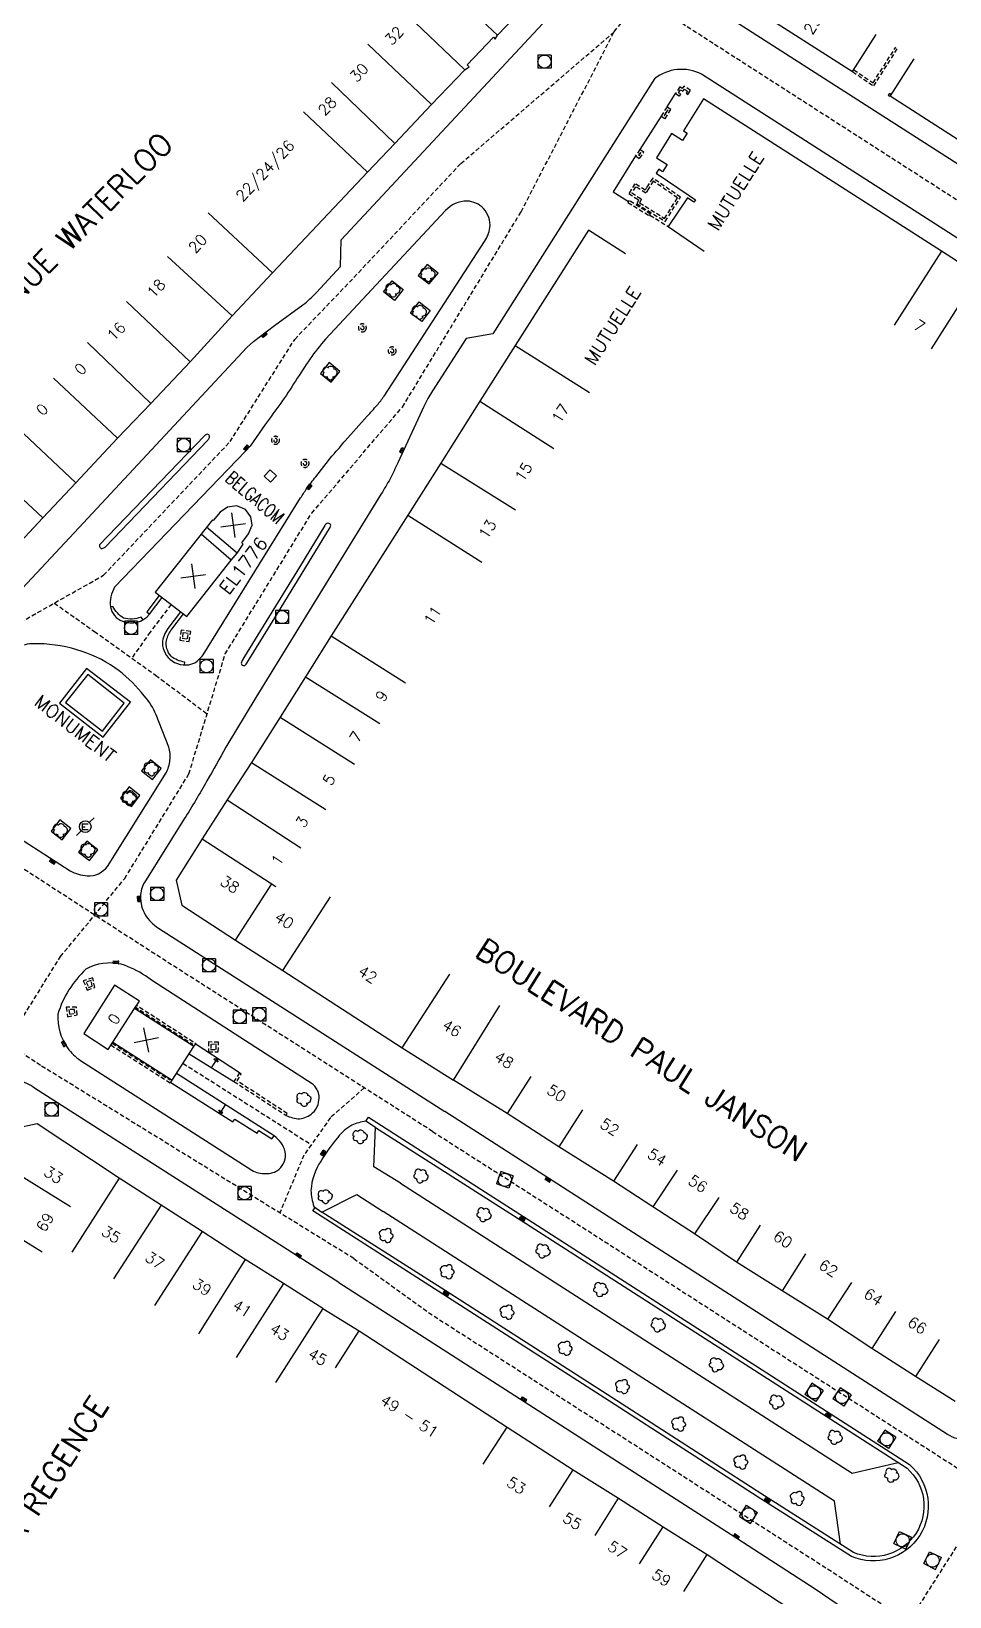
# Model space of a CAD drawing. Header units: millimetres. Extents: x 155000 to 156001, y 122000 to 123001.
# Drawn here: x 155572.1 to 155676.6, y 122523.8 to 122702 of the extents above; entities that cross this region are included whole.
import ezdxf
from ezdxf.enums import TextEntityAlignment as Align

# ---------------------------------------------------------------- set-up
doc = ezdxf.new("R2010")
doc.units = ezdxf.units.MM
doc.linetypes.add('DASHED', pattern=[0.75, 0.5, -0.25])
doc.layers.get('0').update_dxf_attribs({"linetype": 'CONTINUOUS'})
for name, color, linetype in [('W0001', 6, 'DASHED'), ('W0008', 7, 'CONTINUOUS'), ('W0100', 7, 'CONTINUOUS'), ('W0112', 1, 'DASHED'), ('W0300', 7, 'CONTINUOUS'), ('W0334', 7, 'CONTINUOUS'), ('W0400', 7, 'CONTINUOUS'), ('W0420', 7, 'CONTINUOUS'), ('W0471', 7, 'CONTINUOUS'), ('W0984', 7, 'CONTINUOUS'), ('W0989', 7, 'CONTINUOUS'), ('W0991', 7, 'CONTINUOUS'), ('W1102', 7, 'CONTINUOUS')]:
    doc.layers.add(name, color=color, linetype=linetype)
doc.styles.get("Standard").update_dxf_attribs({"font": 'romans.shx', "width": 0.85})

# ---------------------------------------------------------------- blocks, each defined once
blk = doc.blocks.new('T400')
for p, q in [((-0.15, 0.3), (0.15, 0.3)), ((-0.15, -0.25), (-0.15, 0.3)), ((-0.15, 0.15), (0.15, 0.15)), ((-0.15, 0), (0.15, 0)), ((0.15, 0.3), (0.15, -0.25)), ((-0.15, -0.15), (0.15, -0.15)), ((-0.15, -0.25), (-0.15, -0.3)), ((-0.15, -0.3), (0.15, -0.3)), ((0.15, -0.3), (0.15, -0.25))]:
    blk.add_line(p, q)
blk = doc.blocks.new('T420')
for p, q in [((0.7499999999708962, 0.75), (-0.7500000000291038, 0.75)), ((-0.7500000000291038, 0.75), (-0.7500000000291038, -0.75)), ((0.75, 0.75), (0.75, -0.75)), ((0.7499999999708962, -0.75), (-0.7500000000291038, -0.75))]:
    blk.add_line(p, q)
blk.add_ellipse((0, 0), major_axis=(-0.5303300858918937, 0.5303300858918937), ratio=0.9999999999925214, start_param=3.926990816990981, end_param=10.21017612417057)
blk = doc.blocks.new('T300')
for p, q in [((-0.7999991999999999, 0.5142852), (-0.8571420000000001, 0.3428568)), ((-0.8571420000000001, 0.3428568), (-0.8571420000000001, 0.1714284)), ((-0.8571420000000001, 0.1714284), (-0.7428564, 0.05714279999999999)), ((-0.6857135999999999, 0.6285708), (-0.7999991999999999, 0.5142852)), ((-0.7999991999999999, -0.05714279999999999), (-0.7428564, 0.05714279999999999)), ((-0.7428564, 0.05714279999999999), (-0.6857135999999999, 0.1142856)), ((-0.5714279999999999, 0.6857135999999999), (-0.6857135999999999, 0.6285708)), ((-0.4571423999999999, 0.6857135999999999), (-0.5714279999999999, 0.6857135999999999)), ((-0.285714, 0.6285708), (-0.4571423999999999, 0.6857135999999999)), ((-0.285714, 0.6285708), (-0.1714284, 0.7428564)), ((-0.2285712, 0.5714279999999999), (-0.285714, 0.6285708)), ((-0.1714284, 0.7428564), (-0.05714279999999999, 0.7999991999999999)), ((-0.05714279999999999, 0.7999991999999999), (0.05714279999999999, 0.7999991999999999)), ((0.05714279999999999, 0.7999991999999999), (0.2285712, 0.7428564)), ((0.2285712, 0.7428564), (0.3428568, 0.6285708)), ((0.3428568, 0.6285708), (0.3999996, 0.5142852)), ((0.4571423999999999, 0.4571423999999999), (0.3428568, 0.4571423999999999)), ((0.3999996, 0.5142852), (0.3999996, 0.4571423999999999)), ((0.5714279999999999, 0.3999996), (0.4571423999999999, 0.4571423999999999)), ((0.5714279999999999, 0.3999996), (0.6857135999999999, 0.285714)), ((0.6857135999999999, 0.285714), (0.7428564, 0.1714284)), ((0.7428564, 0.05714279999999999), (0.6857135999999999, -0.1714284)), ((0.7428564, 0.1714284), (0.7428564, 0.05714279999999999)), ((-0.7999991999999999, -0.1714284), (-0.7999991999999999, -0.05714279999999999)), ((-0.7999991999999999, -0.2285712), (-0.7999991999999999, -0.1714284)), ((-0.7428564, -0.3428568), (-0.7999991999999999, -0.2285712)), ((-0.6857135999999999, -0.3999996), (-0.7428564, -0.3428568)), ((-0.5142852, -0.4571423999999999), (-0.6857135999999999, -0.3999996)), ((-0.3999996, -0.4571423999999999), (-0.5142852, -0.4571423999999999)), ((-0.3999996, -0.4571423999999999), (-0.3428568, -0.4571423999999999)), ((-0.3428568, -0.4571423999999999), (-0.3428568, -0.3999996)), ((-0.3428568, -0.5142852), (-0.3428568, -0.4571423999999999)), ((-0.285714, -0.6285708), (-0.3428568, -0.5142852)), ((-0.1714284, -0.7428564), (-0.285714, -0.6285708)), ((-0.05714279999999999, -0.7999991999999999), (-0.1714284, -0.7428564)), ((0.05714279999999999, -0.7999991999999999), (-0.05714279999999999, -0.7999991999999999)), ((0.1714284, -0.7428564), (0.05714279999999999, -0.7999991999999999)), ((0.2285712, -0.6857135999999999), (0.1714284, -0.7428564)), ((0.285714, -0.4571423999999999), (0.2285712, -0.4571423999999999)), ((0.285714, -0.6285708), (0.2285712, -0.6857135999999999)), ((0.4571423999999999, -0.3999996), (0.285714, -0.4571423999999999)), ((0.3428568, -0.5142852), (0.285714, -0.6285708)), ((0.3428568, -0.5142852), (0.3428568, -0.4571423999999999)), ((0.5714279999999999, -0.3428568), (0.4571423999999999, -0.3999996)), ((0.6285708, -0.285714), (0.5714279999999999, -0.3428568)), ((0.6857135999999999, -0.1714284), (0.6285708, -0.285714))]:
    blk.add_line(p, q)
blk = doc.blocks.new('t991o')
at = {"color": 0, "linetype": 'Continuous'}
for p, q in [((-1, 1), (1, -1)), ((-1, -1), (1, 1))]:
    blk.add_line(p, q, dxfattribs=at)
blk = doc.blocks.new('t112o')
at = {"color": 0, "linetype": 'Continuous'}
for p, q in [((-0.5, 0.5), (0.5, 0.5)), ((-0.5, -0.5), (-0.5, 0.5)), ((0.5, 0.5), (0.5, -0.5)), ((0.5, -0.5), (-0.5, -0.5))]:
    blk.add_line(p, q, dxfattribs=at)
blk = doc.blocks.new('T471')
for p, q in [((-0.333334, 0.333334), (-0.333334, -0.333334)), ((-0.333334, 0.333334), (0.333334, 0.333334)), ((-0.333334, 0), (0, 0)), ((0.500001, 0.500001), (1.000002, 1.000002)), ((-0.500001, -0.500001), (-1.000002, -1.000002)), ((-0.333334, -0.333334), (0.333334, -0.333334))]:
    blk.add_line(p, q)
blk.add_ellipse((0, 0), major_axis=(0.4714054636000732, 0.4714054636000732), ratio=1, start_param=5.497787143782138, end_param=11.78097245096172)

msp = doc.modelspace()

# ---------------------------------------------------------------- linework, layer by layer
at = {"layer": 'W0001'}
for points in [[(155491.6796002437, 122551.0253907836), (155514.0571937392, 122574.7116543076), (155535.310800203, 122597.4790511719), (155539.5463099737, 122602.4083703012), (155546.4946075126, 122607.9215524816), (155551.603644835, 122614.4556916913), (155557.8366765592, 122621.7045034882), (155567.7482139764, 122632.5266693322), (155570.2005486484, 122634.3643982071), (155580.316446674, 122640.0817700156), (155594.7239469581, 122655.2940617522), (155602.080965714, 122666.9329994417), (155608.8249026444, 122673.9776216104), (155620.984414125, 122686.9438052158), (155638.4573309066, 122701.9519073243), (155674.6293354907, 122747.588795867), (155723.3695801424, 122810.4798902051), (155769.4531295136, 122868.6745830969), (155794.6890898178, 122901.1396325348)], [(155518.6765, 122784.6301), (155597.5485585754, 122734.1554835997), (155649.867615965, 122700.5497302502), (155720.4433376985, 122655.2156067441)], [(155418.89176896, 122358.4310941476), (155440.3878438595, 122392.3281442635), (155449.3361470161, 122405.4839979186), (155488.8365122281, 122460.4064924655), (155497.1456514, 122473.9455216641), (155529.3595353938, 122524.0143971065), (155567.2654692478, 122583.6000718418), (155575.413899868, 122596.6738123249), (155582.7234710564, 122605.5650342221), (155590.0330422449, 122617.4729152156), (155594.1645329154, 122631.1272832882), (155604.0165655703, 122647.1632355593), (155614.3453069864, 122659.2298852772), (155627.8521289205, 122681.4579244652), (155638.4573309066, 122701.9519073243)], [(155617.7727732541, 122576.7706280832), (155584.3027940713, 122598.162795768), (155558.5525909272, 122614.8639553954), (155546.2421950029, 122623.101689596), (155499.2593823071, 122652.7801036186), (155427.2243312761, 122698.9070812328)], [(155608.801688077, 122562.3122549544), (155573.150846941, 122584.2947272322), (155561.2388543408, 122592.1833293456), (155533.9520737381, 122609.7596902335), (155474.6691166816, 122648.6491168701), (155418.3733502232, 122685.1492503507)], [(155574.7102811756, 122636.9132394024), (155579.2757913672, 122633.6932043578), (155586.2476137019, 122628.7174687981), (155592.1018954804, 122624.3103707054)], [(155588.006, 122636.76535), (155585.6295203284, 122633.621082007), (155583.5194551999, 122630.6645343742)], [(155589.3682508057, 122584.5305512491), (155600.1280760172, 122577.7171270619), (155603.9685267472, 122575.2752278927)], [(155609.9973866394, 122581.7402270592), (155606.1582432273, 122578.3555574178), (155603.1231908145, 122574.0860724676), (155600.3790756295, 122567.5056764484)]]:
    msp.add_lwpolyline(points, dxfattribs=at)
at = {"layer": 'W0001', "flags": 128}
for points in [[(155839.1361947965, 122783.9493134695), (155818.4393131634, 122751.4945365483), (155809.50025, 122737.39945), (155780.0077, 122691.08945), (155749.92615, 122643.94635), (155743.20895, 122633.35905), (155715.075, 122588.93835), (155684.6728, 122540.9615), (155669.0202, 122516.35735), (155651.468, 122488.6531), (155633.0658, 122459.6882), (155610.63365, 122424.32045), (155599.8229, 122407.2815), (155592.5296, 122395.9619), (155558.4496, 122342.52045), (155525.9451095733, 122291.257476564), (155518.1943879708, 122279.3365888055), (155496.4728, 122245.47745), (155488.9653, 122233.575), (155469.9836928456, 122204.013854874)], [(155617.7727732541, 122576.7706280832), (155632.8670178617, 122567.1343480942), (155651.7704560427, 122554.9973358956), (155674.2444892989, 122540.5721266669), (155689.4717, 122530.7813), (155715.2282283751, 122514.2651926634), (155741.3274140595, 122497.4900191169), (155771.0854950411, 122478.5600955766), (155804.69805, 122456.48195), (155845.23795, 122430.23495), (155872.7858533316, 122412.0140660714)], [(155608.801688077, 122562.3122549544), (155617.5294115459, 122556.0276413823), (155639.4344616947, 122541.964686922), (155663.3921028918, 122526.5698832534), (155682.1442077968, 122514.3634000524), (155700.69945, 122502.33965), (155732.8063816848, 122481.4097949486), (155761.1837929671, 122462.9449288631), (155785.30555, 122447.71485), (155807.3385, 122433.5172), (155829.6383, 122419.08985), (155863.146258667, 122397.4946338065)]]:
    msp.add_lwpolyline(points, dxfattribs=at)
at = {"layer": 'W0008', "flags": 128}
for points in [[(155785.1561170129, 122756.405475019), (155771.698, 122765.0013), (155738.6078, 122786.1045), (155725.0224, 122794.7284, 0.124), (155722.2078, 122795.8589, 0.1638), (155718.9501, 122794.6919, 0.0746), (155718.0617, 122793.895), (155683.8789, 122750.0332), (155651.1622, 122708.3016, 0.1111), (155650.3155, 122706.5067, 0.1952), (155651.1324, 122704.1039, 0.0826), (155652.2503, 122703.1126), (155691.4952, 122677.9904), (155722.4136276898, 122658.2368552266)], [(155544.7139, 122712.5207), (155520.835, 122682.5588), (155501.8352, 122658.6907, 0.2385), (155501.3706, 122655.9467, 0.114), (155502.6755, 122654.1489), (155516.6283, 122645.1502), (155552.263, 122622.0915, 0.1691), (155553.8272, 122621.8133, 0.18), (155555.1459, 122622.3399), (155564.7568, 122632.6368), (155565.5193, 122633.3146), (155567.8556, 122635.2167), (155577.5048, 122645.4928), (155596.6421, 122666.0095), (155597.406, 122666.6731), (155599.7693, 122668.5137), (155603.0119, 122670.8499, 0.0318), (155603.8007, 122671.5385, 0.0181), (155604.542, 122672.2541), (155607.303, 122675.2379), (155607.353, 122678.2711), (155631.3627, 122703.9951, 0.1665)], [(155718.4730477072, 122652.1943582616), (155648.4020617736, 122697.1089921999, 0.2985148128697213), (155643.0463093242, 122696.5791317983), (155624.6273, 122667.5606)], [(155589.0884551599, 122635.9384078162), (155587.651, 122634.0349, 0.1591), (155587.021, 122632.348, 0.2422), (155588.1158, 122630.3442, 0.2693), (155590.6922, 122630.1095, 0.0912), (155591.6509, 122631.014), (155602.7523, 122648.8926, -0.0094), (155603.4265, 122649.915, -0.015), (155604.4727, 122651.303), (155606.3224, 122653.6464, -0.0053), (155607.29, 122654.7335, -0.0108), (155607.8186, 122655.3899), (155610.3314, 122658.1826, 0.0076), (155611.4579, 122659.443, 0.0315), (155612.2458, 122660.4851), (155623.6764, 122678.0746, 0.116), (155624.3098, 122679.648, 0.2133), (155623.5725, 122681.8237, 0.197), (155621.693, 122682.6733, 0.2085), (155619.2491, 122681.5872), (155605.6021, 122666.9524, 0.0355), (155603.8188, 122664.6797, 0.0075), (155602.1594, 122662.193, -0.014), (155600.4881, 122659.6546, 0.0027), (155598.7267, 122657.2598), (155596.9998, 122654.7822), (155596.4633, 122654.2271), (155581.5689, 122638.7218, 0.1554098310833116), (155581.0899, 122636.4896, 0.2468201084288909), (155582.4746, 122634.8441, 0.3263178074061531), (155585.5561, 122635.6421), (155586.9993, 122637.5431)], [(155624.6273, 122667.5606), (155621.6045, 122667.0273), (155617.7497, 122661.076), (155617.2218, 122660.1855), (155616.7869, 122659.2867), (155613.8035, 122652.8874, -0.0119), (155612.9407, 122651.0703, -0.0171), (155611.9233, 122649.3402), (155597.6381, 122626.1779), (155594.2212, 122620.5088, -0.0037), (155592.0897, 122616.6749, -0.0111), (155589.508, 122612.3448), (155584.9691, 122605.1287, 0.1342), (155584.5212, 122603.5307, 0.1392), (155585.0717, 122601.4464, 0.1166), (155586.5642, 122599.9277), (155619.1763349255, 122579.0326976048)], [(155601.0986, 122578.6067, 0.1049999998897013), (155602.6291, 122578.2192, 0.1729), (155604.1222, 122578.891, 0.132), (155604.7503, 122579.8357, 0.0727), (155604.8519, 122580.8463), (155604.7367, 122581.3298, 0.0343), (155604.4597, 122581.8069, 0.0948), (155604.0763, 122582.1897), (155585.8984, 122593.9216), (155585.079, 122594.475, 0.078), (155582.3196, 122595.8138, 0.1859), (155578.2882, 122595.2363, 0.1269), (155575.1148, 122590.1413, 0.1713), (155576.2242, 122586.2856, 0.0946), (155577.7088, 122584.864), (155597.2127, 122572.3585, 0.1481), (155598.7626, 122571.9809, 0.1693), (155600.3082, 122572.4673, 0.2526), (155600.9963, 122574.4743, 0.1900098564493959), (155599.7217, 122576.2707), (155588.6193348737, 122583.3694784985)], [(155607.1037070125, 122559.5756803583), (155572.4732, 122581.7163, 0.1306), (155570.558, 122582.518, 0.245), (155567.9902, 122580.8808), (155566.6624, 122578.7598), (155568.2001, 122577.8212), (155544.9409, 122541.2865), (155527.8376, 122514.3629), (155500.5772, 122471.8528), (155499.0687, 122472.7977, 0.0994), (155498.3763, 122470.3027, 0.1631), (155499.0386, 122468.2704, 0.0739), (155500.2548, 122467.2193), (155500.8694, 122463.8693), (155502.6895, 122462.7101), (155504.0986, 122464.9492), (155554.2197160598, 122433.4541308704)], [(155614.1362708129, 122570.9098087797), (155611.0876349004, 122572.7592868617), (155611.2943, 122577.2177), (155610.188, 122577.9459, 0.0706), (155608.5787, 122577.4964, 0.0988), (155606.9836, 122576.0906, 0.0434), (155605.0757, 122573.4362, 0.1344), (155603.9293, 122570.0637, 0.0606), (155604.259, 122568.2341), (155605.1608, 122567.6037), (155609.133, 122569.6), (155612.131414431, 122567.6786543467)]]:
    msp.add_lwpolyline(points, format="xyb", dxfattribs=at)
for points in [[(155592.1859, 122655.4721, 0.0973), (155592.377, 122655.7665, 0.7006), (155591.967, 122656.0859, 0.0611), (155591.8213, 122655.972), (155579.8712, 122643.5317, 0.2067), (155579.8579, 122643.4134, 0.1811), (155579.889, 122643.2845), (155580.0875, 122643.0965), (155580.5045, 122643.2994)], [(155602.6069, 122640.9954), (155596.3649, 122630.8275), (155596.0976, 122630.3698, 0.1897), (155596.0026, 122629.9949, 0.1905), (155596.1152, 122629.8332, 0.2854), (155596.4808, 122629.8804, 0.0962), (155596.628, 122630.0601), (155600.112, 122635.749), (155606.025, 122645.4017, 0.0861), (155606.1661, 122645.6677, 0.1789), (155606.1616, 122645.8653, 0.2013), (155605.974, 122645.9893, 0.1579), (155605.7488, 122645.9889, 0.1584), (155605.5196, 122645.7617)], [(155576.5163, 122606.4387, 0.0994), (155578.4664, 122605.8669, 0.2504), (155580.7484, 122606.9367), (155587.4263, 122617.593, 0.1114), (155587.8666, 122619.0224, 0.1222), (155587.7416, 122620.5337), (155586.3031, 122624.2014, 0.0763), (155584.9513, 122626.356, 0.0604), (155582.0912, 122629.2034, 0.0806), (155577.8663, 122631.4154, 0.0766), (155572.9127, 122632.2871, 0.0863), (155570.8871, 122632.0583, 0.1187), (155569.584, 122631.2618), (155559.7876, 122621.1671, 0.2654), (155559.13, 122618.3164, 0.097), (155560.0197, 122617.0545)]]:
    msp.add_lwpolyline(points, format="xyb", close=True, dxfattribs=at)
at = {"layer": 'W0008'}
for points in [[(155718.4730477072, 122652.1943582616), (155738.7807925967, 122639.280873661, -0.3463284087685152), (155739.564, 122635.964), (155712.0826, 122592.5879), (155680.8625, 122543.3116, -0.4316130132976432), (155676.4029, 122542.2875), (155644.3833, 122562.8373), (155619.1763349255, 122579.0326976048)], [(155610.188, 122577.9459), (155610.4750850612, 122578.3936386708), (155628.6375, 122566.7481), (155672.0860785978, 122538.8567533339, -0.855178121017898), (155665.4638057835, 122528.4113665069), (155654.8563, 122535.1594), (155637.9057, 122546.0933), (155618.9535, 122558.2494), (155604.1454, 122567.7469), (155604.4114689976, 122568.1275171035)], [(155607.1037070125, 122559.5756803583), (155627.6649, 122546.3965), (155651.7682, 122530.8898), (155661.3204, 122524.7284), (155664.5581, 122522.5173, -0.3740574267917721), (155665.1945, 122518.6995), (155647.4122, 122490.6259), (155629.0092, 122461.6461), (155607.389, 122427.5502), (155596.0412, 122409.6585, -0.3383909270638361), (155593.1039376319, 122409.0416230332), (155578.1104, 122418.4833), (155554.2197160598, 122433.4541308704)]]:
    msp.add_lwpolyline(points, format="xyb", dxfattribs=at)
at = {"layer": 'W0008', "flags": 128}
msp.add_lwpolyline([(155590.0611771461, 122585.6048212141), (155595.166, 122582.4628)], dxfattribs=at)
at = {"layer": 'W0100', "flags": 128}
for points in [[(155569.2951, 122642.2047), (155573.4054, 122646.6326), (155577.152, 122650.6081), (155581.9107, 122655.7039), (155585.7, 122659.6374), (155590.1827, 122664.3824), (155594.9636, 122669.6058), (155599.5369, 122674.5195), (155610.3533, 122685.9715), (155613.4854, 122689.2438), (155617.6644, 122693.6542), (155621.4415, 122697.6168), (155621.9296, 122697.9698), (155621.7215, 122698.1775), (155624.6955908479, 122701.3162626762), (155624.9121, 122701.1086), (155625.1683, 122701.5733), (155628.1542, 122704.6864)], [(155654.4006, 122704.5379), (155665.5872, 122697.4075), (155668.2747032846, 122701.6238166503)], [(155672.5490598237, 122698.8565091191), (155669.8481, 122694.6488), (155678.144, 122689.3236), (155682.8137, 122686.3763), (155693.4121, 122679.7875), (155698.6294, 122676.4214), (155703.4533, 122673.2518), (155707.0154, 122671.0342), (155709.6579249247, 122675.2788509895)], [(155639.7310231472, 122676.6737249373), (155635.5096, 122679.3532), (155627.192, 122666.2491), (155623.1449, 122659.8911), (155618.726, 122652.8473), (155614.9649, 122646.9419), (155606.232, 122633.1836), (155603.3101, 122628.518), (155600.4205, 122623.9174), (155597.1769, 122618.778), (155594.4018, 122614.5161), (155591.5425, 122610.0848), (155588.5681, 122605.3872), (155589.2098, 122602.5207), (155595.3384, 122598.5623), (155600.7435, 122595.0883), (155614.2939, 122586.2828), (155620.1747, 122582.6339)], [(155595.79, 122583.4356), (155590.7588, 122586.7362)], [(155587.9642179284, 122582.3538258715), (155595.032, 122577.8554), (155595.2595, 122578.1893), (155597.7946, 122576.5726), (155597.9805, 122576.8928), (155599.4871, 122575.9282), (155599.7217, 122576.2707)], [(155605.2699, 122556.6202), (155600.821, 122559.4673), (155596.4333, 122562.2116), (155591.5324, 122565.3737), (155586.8677, 122568.3926), (155582.1, 122571.448), (155572.7466, 122577.6496), (155570.2849, 122577.1305), (155568.0468, 122573.5213), (155564.8341, 122568.3507), (155561.973, 122564.0032), (155559.107, 122559.514), (155555.9008, 122554.6086), (155549.9777, 122545.4011), (155554.1827627001, 122542.6960218703)]]:
    msp.add_lwpolyline(points, dxfattribs=at)
at = {"layer": 'W0100'}
for points in [[(155717.1547, 122650.1728), (155710.9872, 122654.1949), (155705.9543, 122657.467), (155695.9259, 122663.9804), (155690.8341, 122667.1665), (155684.0979, 122671.6099), (155679.8762, 122674.2879), (155675.7013, 122676.9649), (155648.6274, 122694.3233), (155646.3306023397, 122690.663803388), (155646.745630818, 122690.4033204476), (155646.2089008909, 122689.5735992609), (155644.9712, 122690.348), (155643.2494, 122687.5961), (155644.4871008909, 122686.8216992609), (155643.9587283616, 122686.0044264286), (155643.5298, 122686.2984), (155643.2305, 122685.8617), (155646.9813264167, 122683.2910053665), (155647.69895656, 122682.7991649684), (155647.5194709031, 122682.5372826216), (155646.8018407598, 122683.0291230199), (155644.5800788349, 122679.7874142571), (155648.7043900037, 122676.9607453019)], [(155592.6135885731, 122584.033810607), (155593.2744, 122585.0859), (155592.8844446224, 122584.9968224859), (155593.3634775141, 122584.6959446225), (155593.2744, 122585.0859)], [(155677.2533, 122546.0305), (155672.7586, 122548.8913), (155667.7704, 122552.0917), (155662.7175, 122555.397), (155657.5793, 122558.6285), (155652.3918, 122561.899), (155647.5772, 122565.1069), (155642.8668, 122568.2064), (155638.3597, 122571.1041), (155632.165, 122575.0186), (155626.2505, 122578.8107), (155620.1747, 122582.6339)], [(155594.1705174368, 122579.8200892493), (155593.5240825631, 122578.7989107507), (155593.9143499766, 122578.88661107), (155593.4363822439, 122579.1891781642), (155593.5240825631, 122578.7989107507)], [(155605.2699, 122556.6202), (155609.4124, 122554.0862), (155626.2486, 122543.1084), (155633.7706, 122538.2718), (155638.9423, 122535.0375), (155644.0236, 122531.765), (155649.0224, 122528.6373), (155658.546, 122522.3789), (155662.443, 122519.843), (155655.1271, 122508.425), (155648.6606, 122497.9233), (155644.4030170974, 122500.5449383861)]]:
    msp.add_lwpolyline(points, dxfattribs=at)
at = {"layer": 'W0100', "flags": 128}
for points in [[(155592.7164, 122646.3954), (155586.2032, 122638.1426), (155589.8088, 122635.3881), (155594.8545534672, 122641.8105678557), (155595.5196, 122642.5904), (155596.222, 122643.6401), (155596.0648682008, 122643.763831959), (155596.8014, 122644.8057), (155597.2365, 122645.7725), (155597.0780221071, 122646.7328245347), (155596.4732, 122647.587), (155595.4986192531, 122647.9685991019), (155594.4115, 122647.8388), (155593.5996, 122647.2663), (155592.8126, 122646.3248)], [(155578.5151, 122628.7936), (155576.0002, 122625.6014), (155580.2058, 122622.3433), (155582.6699, 122625.539)]]:
    msp.add_lwpolyline(points, close=True, dxfattribs=at)
at = {"layer": 'W0100'}
msp.add_lwpolyline([(155581.3775220955, 122586.9565067096), (155588.1423189866, 122582.6299426916), (155590.5941826247, 122586.4311598066), (155583.8485790441, 122590.7836950555), (155584.391, 122591.6238), (155581.5766, 122593.4124), (155578.0674, 122587.9326), (155580.8351, 122586.1164)], close=True, dxfattribs=at)
at = {"layer": 'W0112'}
msp.add_line((155642.5248560251, 122681.0744431234), (155644.5800788349, 122679.7874142571), dxfattribs=at)
for points in [[(155665.5872, 122697.4075), (155667.993, 122695.7755), (155670.7251624266, 122700.0618805959)], [(155665.7216300797, 122697.6184019872), (155667.9204563248, 122696.1268048336), (155670.514346594, 122700.1962557602)], [(155669.9596092172, 122694.8225154126), (155669.7922, 122694.9345), (155669.6531999164, 122694.7267044833), (155669.8206091336, 122694.6147198959), (155669.8481, 122694.6488)], [(155581.1605530924, 122586.6204637704), (155587.9255, 122582.2938), (155588.1423189866, 122582.6299426916)], [(155581.2961598062, 122586.8304922907), (155587.8504014352, 122582.6385895033), (155587.9317085013, 122582.764642929)]]:
    msp.add_lwpolyline(points, dxfattribs=at)
for points in [[(155646.6286222784, 122694.9472131663), (155646.838390901, 122694.8112090304), (155647.1376, 122695.2727), (155646.3786, 122695.7648), (155646.1938, 122695.5003), (155645.91, 122695.6682), (155645.4243, 122694.9207), (155645.8854933195, 122694.621032314), (155646.0217059041, 122694.8306656411), (155645.7701459116, 122694.9941207425), (155645.9890222287, 122695.3309748644), (155646.2659878921, 122695.1671181523), (155646.4452250179, 122695.4236561382), (155646.7918272415, 122695.1989355134)], [(155644.9112, 122693.0981), (155644.465, 122693.3985), (155643.7953, 122692.3527), (155644.2415, 122692.0523)], [(155644.5689097192, 122693.0271663849), (155644.5375815074, 122693.0482578122), (155644.1375902808, 122692.4236336151), (155644.1689184926, 122692.4025421878)], [(155641.3706, 122688.5511), (155640.8866, 122687.8087), (155641.3473352068, 122687.5083284481), (155641.8313352068, 122688.2507284481)], [(155641.4434925704, 122688.2051423824), (155641.2325576176, 122687.8815925705), (155641.2744426364, 122687.8542860657), (155641.4853775892, 122688.1778358777)], [(155644.269159948, 122680.3512616447), (155645.9991331233, 122683.1138106623), (155642.8339588927, 122685.2831183041), (155642.1294, 122684.2135), (155641.9653, 122683.9283), (155640.8091, 122684.6481), (155640.1051, 122683.5215), (155641.2387, 122682.8005), (155641.0094, 122682.3926)], [(155644.189963074, 122680.6958307308), (155645.6599413925, 122683.0432007465), (155642.9026644258, 122684.9329488483), (155642.342327466, 122684.0822794794), (155642.0529045081, 122683.579272608), (155640.888849601, 122684.3039627325), (155640.4485412744, 122683.5993443224), (155641.5726479408, 122682.8843823371), (155641.3441652603, 122682.4779362604)], [(155640.0155, 122682.5125), (155642.4648672501, 122680.9786486141), (155642.5975533562, 122681.1905315942), (155640.1481861061, 122682.7243829801)], [(155588.9965, 122632.7134), (155590.08, 122632.5486), (155590.235, 122633.6891), (155589.1409, 122633.8317)], [(155589.2757436449, 122632.9238023866), (155589.8664825231, 122632.8339511941), (155589.9534256915, 122633.4736846364), (155589.3567880674, 122633.551447661)], [(155579.0931, 122594.276), (155578.0077, 122593.9175), (155578.4684, 122592.8657), (155579.3147, 122593.1652)], [(155578.9032099813, 122593.9499968952), (155578.3468812937, 122593.7662454354), (155578.6041326796, 122593.1789282927), (155579.0271685286, 122593.3286378954)], [(155576.0771, 122590.9135), (155576.2298, 122589.8185), (155577.3172, 122590.0472), (155577.235, 122590.929)], [(155576.3638500022, 122590.6673161242), (155576.4404161971, 122590.1182658066), (155577.0475875823, 122590.2459649935), (155577.00750671, 122590.6759323078)], [(155593.4213, 122586.9269), (155592.28, 122586.9682), (155592.2525, 122585.8515), (155593.3654, 122585.8335)], [(155593.1586697734, 122586.6862401166), (155592.5236980627, 122586.7092177138), (155592.5086311146, 122586.0973900431), (155593.1280526587, 122586.0873715439)], [(155601.2349202094, 122578.8162633568), (155595.5107674751, 122582.5398041109), (155596.0002234474, 122583.3002999551), (155595.79, 122583.4356), (155595.1659, 122582.4659), (155601.0986, 122578.6067)]]:
    msp.add_lwpolyline(points, close=True, dxfattribs=at)
for points in [[(155610.1663364253, 122667.9984514602, 63.01205357838648), (155610.1499627599, 122667.9746920383)], [(155613.5444589228, 122665.3647388877), (155613.5649416755, 122665.3977093119, 46.51379410505272)], [(155600.229131733, 122655.1342482933), (155600.2363466226, 122655.1422055981, 169.1176001239257)], [(155603.6295396969, 122652.552992141), (155603.6353236613, 122652.5613820975, 180.4406189360856)]]:
    msp.add_lwpolyline(points, format="xyb", close=True, dxfattribs=at)
for points in [[(155609.9576785179, 122668.136242325, 43.14038860224968), (155609.9469159603, 122668.1206250433), (155609.9576785179, 122668.136242325)], [(155613.3354894193, 122665.5021177642), (155613.3491970531, 122665.5241824986, 31.00642284337808), (155613.3354894193, 122665.5021177642, 31.00642284337808)], [(155600.043926487, 122655.3021739223), (155600.0491684931, 122655.3079293074, 169.1176002596009), (155600.0459252718, 122655.3043523574, 169.1176002596009)], [(155603.4237111364, 122652.6948885952), (155603.427935015, 122652.7009885063, 180.4406189183812), (155603.4252965085, 122652.6971612085, 180.4406189183812)]]:
    msp.add_lwpolyline(points, format="xyb", dxfattribs=at)
at = {"layer": 'W0112', "flags": 128}
for points in [[(155590.3841160209, 122586.5667032441), (155590.4654225094, 122586.6927557745), (155583.9299414465, 122590.9097096494)], [(155590.5941826247, 122586.4311598066), (155590.811, 122586.7673), (155584.0655469076, 122591.1197362296)]]:
    msp.add_lwpolyline(points, dxfattribs=at)
at = {"layer": 'W0334', "flags": 128}
for points in [[(155644.465, 122693.3985), (155645.4243, 122694.9207)], [(155643.7953, 122692.3527), (155641.3706, 122688.5511)], [(155640.8866, 122687.8087), (155638.3245, 122683.744), (155640.0755899834, 122682.6084561264)], [(155586.6568508506, 122637.7960331962), (155585.2284, 122635.9209), (155585.5561, 122635.6421)]]:
    msp.add_lwpolyline(points, dxfattribs=at)
for points in [[(155617.4033, 122673.2429), (155618.3974, 122674.4673), (155617.1412, 122675.4482), (155616.146, 122674.1871)], [(155613.4344, 122671.3557), (155612.1808, 122672.3322), (155613.1649, 122673.5779), (155614.4105, 122672.6059)], [(155575.2993, 122625.5362), (155580.2697, 122621.6565), (155583.3876, 122625.6397), (155578.392, 122629.4628)], [(155585.8924, 122616.8349), (155586.8704, 122618.1049), (155585.6533, 122619.0591), (155584.644, 122617.8067)], [(155583.2242, 122615.9882), (155582.2635, 122614.7137), (155583.5082, 122613.747), (155584.4653, 122615.0038)], [(155575.3576, 122612.2306), (155574.3455, 122610.9624), (155575.6034, 122609.9812), (155576.5903, 122611.2485)], [(155578.4316, 122609.8099), (155577.4729, 122608.574), (155578.705, 122607.6313), (155579.6641, 122608.8478)]]:
    msp.add_lwpolyline(points, close=True, dxfattribs=at)
at = {"layer": 'W0334'}
for points in [[(155616.541375502, 122668.9524829991), (155615.2754, 122669.914), (155616.2433, 122671.1872), (155617.5092755019, 122670.2256829991)], [(155607.2265974674, 122663.2948074205), (155605.988, 122664.3009), (155605.0039, 122663.0629), (155606.2424974674, 122662.0568074205)]]:
    msp.add_lwpolyline(points, close=True, dxfattribs=at)
at = {"layer": 'W0334', "flags": 128}
for points in [[(155584.8084, 122635.01), (155584.5872, 122635.3005, -0.1537), (155582.5818, 122635.2125, -0.1368), (155581.3835, 122636.5404), (155581.0899, 122636.4896)], [(155589.5509514399, 122629.8699059948), (155589.5625, 122630.2059, -0.1362), (155588.0074, 122630.8615, -0.2294), (155587.488, 122632.674, -0.1238), (155588.0932, 122633.9361), (155589.4317173171, 122635.6761725122)]]:
    msp.add_lwpolyline(points, format="xyb", dxfattribs=at)
at = {"layer": 'W0334'}
msp.add_lwpolyline([(155611.2943, 122577.2177), (155628.367506433, 122566.3272633577), (155671.7836610006, 122538.456730934, -0.8495248785800237), (155665.6982255448, 122528.8548380185), (155655.1260049123, 122535.5804246333), (155638.1756472175, 122546.514166368), (155619.2234363532, 122558.6702733363), (155605.1608, 122567.6037)], format="xyb", dxfattribs=at)
for points in [[(155614.1362708129, 122570.9098087797), (155665.5367, 122537.8724), (155670.7758156326, 122539.1037064041)], [(155664.2006927822, 122529.8075031825), (155663.5173, 122534.7023), (155612.131414431, 122567.6786543467)]]:
    msp.add_lwpolyline(points, dxfattribs=at)
at = {"layer": 'W1102'}
for p, q in [((155625.1683, 122701.5733), (155617.8890877357, 122708.4299076751)), ((155621.4415, 122697.6168), (155614.2030362299, 122704.5164117463)), ((155617.6644, 122693.6542), (155610.4054700251, 122700.5322764477)), ((155613.4854, 122689.2438), (155606.2612688133, 122696.1584170247)), ((155610.3533, 122685.9715), (155603.0833656542, 122692.8379441021)), ((155599.5369, 122674.5195), (155592.2168279744, 122681.3324689226)), ((155675.7013, 122676.9649), (155670.3035212616, 122668.5468251196)), ((155594.9636, 122669.6058), (155587.5869841292, 122676.3575063247)), ((155679.8762, 122674.2879), (155674.5196037659, 122665.8435600741)), ((155590.1827, 122664.3824), (155582.9135711956, 122671.2496968791)), ((155585.7, 122659.6374), (155578.498156648, 122666.5752276379)), ((155627.192, 122666.2491), (155635.6348462945, 122660.8901498745)), ((155581.9107, 122655.7039), (155574.602022005, 122662.5290905442)), ((155623.1449, 122659.8911), (155631.5808537423, 122654.5213062928)), ((155577.152, 122650.6081), (155569.8745267212, 122657.4665533735)), ((155573.4054, 122646.6326), (155566.0763745649, 122653.4359364)), ((155618.726, 122652.8473), (155627.1970391541, 122647.5330271759)), ((155614.9649, 122646.9419), (155623.3994970386, 122641.5699755035)), ((155594.8545534672, 122641.8105678557), (155591.4137890517, 122644.744876811)), ((155595.5196, 122642.5904), (155592.0491923397, 122645.5499889303)), ((155606.232, 122633.1836), (155614.674830217, 122627.824624545)), ((155603.3101, 122628.518), (155611.7852626943, 122623.2103058392)), ((155600.4205, 122623.9174), (155608.888694247, 122618.5985950406)), ((155597.1769, 122618.778), (155605.6335246145, 122613.440819084)), ((155594.4018, 122614.5161), (155602.7818623946, 122609.0594935214)), ((155591.5425, 122610.0848), (155599.9451237287, 122604.6630000706)), ((155595.3384, 122598.5623), (155599.4747945397, 122604.9664803698)), ((155600.7435, 122595.0883), (155606.1502971477, 122603.5005853377)), ((155614.2939, 122586.2828), (155619.7428003383, 122594.6678751399)), ((155581.3775220955, 122586.9565067096), (155583.8485790441, 122590.7836950555)), ((155620.1747, 122582.6339), (155625.4470229297, 122591.1311119501)), ((155628.9492108034, 122583.0198519335), (155626.2505, 122578.8107)), ((155634.836026417, 122579.2455018637), (155632.165, 122575.0186)), ((155641.0636718878, 122575.3098741297), (155638.3597, 122571.1041)), ((155568.0468, 122573.5213), (155576.5454092888, 122568.2512297769)), ((155645.6152245048, 122572.3832603928), (155642.8668, 122568.2064)), ((155582.1, 122571.448), (155576.7043626576, 122563.028552413)), ((155564.8341, 122568.3507), (155573.3280260483, 122563.0730849813)), ((155586.8677, 122568.3926), (155581.4344708547, 122559.9973620013)), ((155650.3496039614, 122569.2678826093), (155647.5772, 122565.1069)), ((155591.5324, 122565.3737), (155586.1108540305, 122556.9709124089)), ((155655.0592229405, 122566.1299299813), (155652.3918, 122561.899)), ((155660.2412068908, 122562.8610266862), (155657.5793, 122558.6285)), ((155596.4333, 122562.2116), (155591.1305492431, 122553.7333434333)), ((155600.821, 122559.4673), (155595.4307262884, 122551.0444175175)), ((155665.454605746, 122559.5812863353), (155662.7175, 122555.397)), ((155605.2699, 122556.6202), (155599.8796262884, 122548.1973175175)), ((155670.4705314839, 122556.3001726497), (155667.7704, 122552.0917)), ((155606.7383839505, 122549.8606315701), (155609.4124, 122554.0862)), ((155675.4433534009, 122553.1094072116), (155672.7586, 122548.8913)), ((155623.5176678502, 122538.9200817704), (155626.2486, 122543.1084)), ((155631.0664051365, 122534.0661692339), (155633.7706, 122538.2718)), ((155636.2908997242, 122530.7978664452), (155638.9423, 122535.0375)), ((155641.3163300371, 122527.5613480939), (155644.0236, 122531.765)), ((155646.3696431631, 122524.3975708457), (155649.0224, 122528.6373))]:
    msp.add_line(p, q, dxfattribs=at)

# ---------------------------------------------------------------- block references
at = {"layer": 'W0112', "rotation": 135.8921917016658}
msp.add_blockref('t112o', (155599.2972999999, 122651.39), dxfattribs=at)
at = {"layer": 'W0300'}
for p in [(155617.2888, 122674.2842), (155613.3006, 122672.5299), (155616.3113, 122670.0105), (155606.142, 122663.1004), (155585.7863, 122618.0278), (155583.2765, 122614.6291), (155583.3302, 122614.7815), (155575.4384, 122611.0294), (155578.5757, 122608.7647), (155603.1654, 122580.4154), (155609.5669, 122576.1508), (155605.5969, 122569.3404)]:
    msp.add_blockref('T300', p, dxfattribs=at)
for p, rotation in [((155616.492, 122571.6652), 340.957935694605), ((155623.6704, 122567.2565), 340.957935694605), ((155612.4484, 122565.036), 147.176162620531), ((155630.3875, 122563.1257), 340.957935694605), ((155619.3965, 122560.9193), 147.176162620531), ((155636.9584, 122558.7332), 340.957935694605), ((155626.2092, 122556.3096), 147.176162620531), ((155643.5034, 122554.7033), 340.957935694605), ((155632.8311, 122552.2027), 147.176162620531), ((155650.1228, 122550.1648), 340.957935694605), ((155639.3591, 122547.8409), 147.537256752439), ((155656.9903, 122545.9337), 340.957935694605), ((155645.7513, 122543.5762), 147.537256752439), ((155663.6437, 122541.9089), 340.957935694605), ((155652.8209, 122539.2467), 147.537256752439), ((155670.0917, 122537.6005), 340.957935694605), ((155659.2426, 122535.114), 147.537256752439)]:
    msp.add_blockref('T300', p, dxfattribs=dict(at, rotation=rotation))
at = {"layer": 'W0400'}
for p, rotation in [((155598.6297, 122667.45), 128.0815483563877), ((155596.5787000001, 122654.5995000001), 135.5234450457916), ((155614.2944, 122654.3043999999), 334.9069260796284), ((155603.7411, 122650.1632), 323.8595791320351), ((155574.5113, 122607.4668), 55.85728226529112), ((155584.3637, 122603.2545), 3.144429144333242), ((155581.728, 122596.0285), 84.76507970832121), ((155575.7902, 122586.7429), 29.05480511317974), ((155605.3112, 122574.3257), 144.3078828671132), ((155630.919, 122571.2802), 56.51647213920491), ((155627.9929, 122566.8248), 58.01279007428546), ((155602.5142, 122562.6773), 54.67094886421932), ((155619.2806, 122558.3039), 237.323547124486), ((155628.1872, 122546.2962), 57.24867333898999), ((155662.8093, 122544.4579), 57.30200315140603), ((155655.8584, 122534.7908), 237.537256752439), ((155652.3602, 122530.708), 237.537256752439)]:
    msp.add_blockref('T400', p, dxfattribs=dict(at, rotation=rotation))
at = {"layer": 'W0420'}
for p in [(155630.5177, 122698.5454), (155589.4418, 122654.8999), (155600.6397, 122635.3308), (155583.4434, 122634.1088), (155592.0362, 122629.7386), (155586.4116, 122603.8105), (155580.0178, 122602.0452), (155592.3225, 122595.6893), (155595.8044, 122589.8332), (155598.0384, 122590.0822), (155574.395, 122579.2857), (155596.3633, 122569.7572)]:
    msp.add_blockref('T420', p, dxfattribs=at)
for p, rotation in [((155626.0046, 122571.2623), 340.957935694605), ((155661.192, 122547.0789), 327.302003151406), ((155664.3829, 122546.5651), 327.302003151406), ((155669.4679, 122541.7438), 327.302003151406), ((155653.7425, 122533.1905), 147.537256752439), ((155671.2938, 122530.2302), 154.317137478837), ((155674.6928, 122527.9384), 154.317137478837)]:
    msp.add_blockref('T420', p, dxfattribs=dict(at, rotation=rotation))
at = {"layer": 'W0471'}
msp.add_blockref('T471', (155578.231, 122611.4668), dxfattribs=at)
at = {"layer": 'W0991'}
for p, rotation in [((155595.0682287569, 122645.7937368888), 322.621962558159), ((155590.5288767336, 122639.9765839278), 322.621962558159), ((155585.185683633, 122587.1878837017), 57.17714727778483)]:
    msp.add_blockref('t991o', p, dxfattribs=dict(at, rotation=rotation))

# ---------------------------------------------------------------- texts
at = {"layer": 'W0984'}
for s, rotation, p in [('MUTUELLE', 57.8865220292854, (155652.2793492469, 122683.8264388467)), ('MUTUELLE', 57.59537066242189, (155638.2729343105, 122668.4947194556)), ('EL1776', 52.53498873558547, (155596.2489393794, 122641.196439822)), ('MONUMENT', 322.2348714356655, (155577.0779615611, 122622.630308958))]:
    msp.add_text(s, height=1.5, rotation=rotation, dxfattribs=at).set_placement(p, align=Align.MIDDLE)
at = {"layer": 'W0984', "width": 0.75}
msp.add_text('BELGACOM', height=1.5, rotation=319.5422135818467, dxfattribs=at).set_placement((155597.5441552693, 122648.9299111705), align=Align.MIDDLE)
at = {"layer": 'W0989'}
for s, rotation, p in [('AVENUE WATERLOO', 45.28646389825992, (155576.5089498847, 122678.7001436571)), ('BOULEVARD PAUL JANSON', 327.366909220362, (155641.5816323049, 122586.0540281872)), ('RUE DE LA REGENCE', 57.40092481940844, (155570.5096390468, 122531.5301180882))]:
    msp.add_text(s, height=2.5, rotation=rotation, dxfattribs=at).set_placement(p, align=Align.MIDDLE)
at = {"layer": 'W0991'}
for s, rotation, p in [('29', 57.48634073262766, (155661.0244847569, 122702.7484215736)), ('32', 46.37296441803054, (155613.4002557954, 122701.5001699843)), ('30', 46.54318547070449, (155609.4048095214, 122697.2953649805)), ('28', 46.25407305487165, (155605.7788384913, 122693.485074471)), ('22/24/26', 46.6349316868593, (155598.7656558061, 122686.0819774868)), ('20', 47.05492991028229, (155591.0281887782, 122677.8536735842)), ('18', 47.53259780318226, (155586.3030265098, 122672.733050376)), ('16', 46.62821041194461, (155581.7625905163, 122667.8471023472)), ('7', 327.3314809630488, (155673.2006380724, 122668.4710363517)), ('0', 46.06970158988238, (155577.6837831508, 122663.5678034922)), ('0', 46.95919416064704, (155573.3189737042, 122658.9574119626)), ('17', 57.52175270610186, (155632.3390106809, 122658.5057753489)), ('15', 57.89805863594195, (155628.135833281, 122651.8520680995)), ('13', 57.50727952881225, (155624.0148574828, 122645.3284641779)), ('11', 57.59519876848154, (155617.7748556844, 122635.5076208633)), ('9', 57.94254407619422, (155611.9749382902, 122626.3392599634)), ('7', 57.86739937171734, (155609.0632651099, 122621.6967157846)), ('5', 57.74298275560211, (155605.9868309223, 122616.8110962214)), ('3', 56.93017843762001, (155602.9124030354, 122612.0089344932)), ('1', 57.16783592517206, (155600.1143801693, 122607.69192006)), ('38', 327.1419965714107, (155594.7020569775, 122604.9022109043)), ('40', 327.2700780294353, (155600.8820937465, 122600.8196589063)), ('42', 326.9828507501143, (155610.3956314586, 122594.6567802381)), ('0', 57.36497510902507, (155581.5200776387, 122589.5707610011)), ('46', 328.181357956636, (155619.9611406612, 122588.5248965268)), ('48', 327.8198257136203, (155625.9113108034, 122584.9314519335)), ('50', 327.3339116669039, (155631.8926186102, 122581.1326768986)), ('52', 327.7087189969011, (155637.9498491524, 122577.2776879967)), ('54', 327.2592905850259, (155643.3394481963, 122573.8465672613)), ('33', 326.4543631726449, (155574.6191709955, 122571.8292850898)), ('56', 326.6537652688075, (155647.9824142331, 122570.8255715011)), ('58', 326.3250395125243, (155652.7044134509, 122567.6989062953)), ('69', 58.14566707408048, (155573.6602871411, 122566.4500272341)), ('35', 327.3460547166877, (155581.1897951136, 122565.0453479847)), ('60', 327.7554182264585, (155657.6502149157, 122564.4954783337)), ('37', 327.0898681760149, (155586.1560322579, 122562.1004266911)), ('62', 327.8260718339623, (155662.8479063184, 122561.2211565107)), ('39', 327.1695676094475, (155591.5401769876, 122559.060516009)), ('41', 327.9759575330759, (155596.0944654154, 122556.6423897724)), ('64', 326.8097277152575, (155667.962568615, 122557.9407294925)), ('66', 327.3141132369257, (155672.9569424424, 122554.7047899306)), ('43', 327.3825476949828, (155600.3482614039, 122553.955546935)), ('45', 328.5455448208188, (155604.6995904003, 122551.1077777032)), ('49 - 51', 326.8945550558718, (155615.1346964355, 122544.3860072445)), ('53', 327.2592303681628, (155627.3119114197, 122536.4802857337)), ('55', 327.9746590138359, (155633.6918568216, 122532.4235274968)), ('57', 327.2173266244664, (155638.8036148807, 122529.1796072696)), ('59', 327.9501492333368, (155643.8429866001, 122525.9794594698))]:
    msp.add_text(s, height=1.25, rotation=rotation, dxfattribs=at).set_placement(p, align=Align.MIDDLE)

doc.saveas('drawing.dxf')
